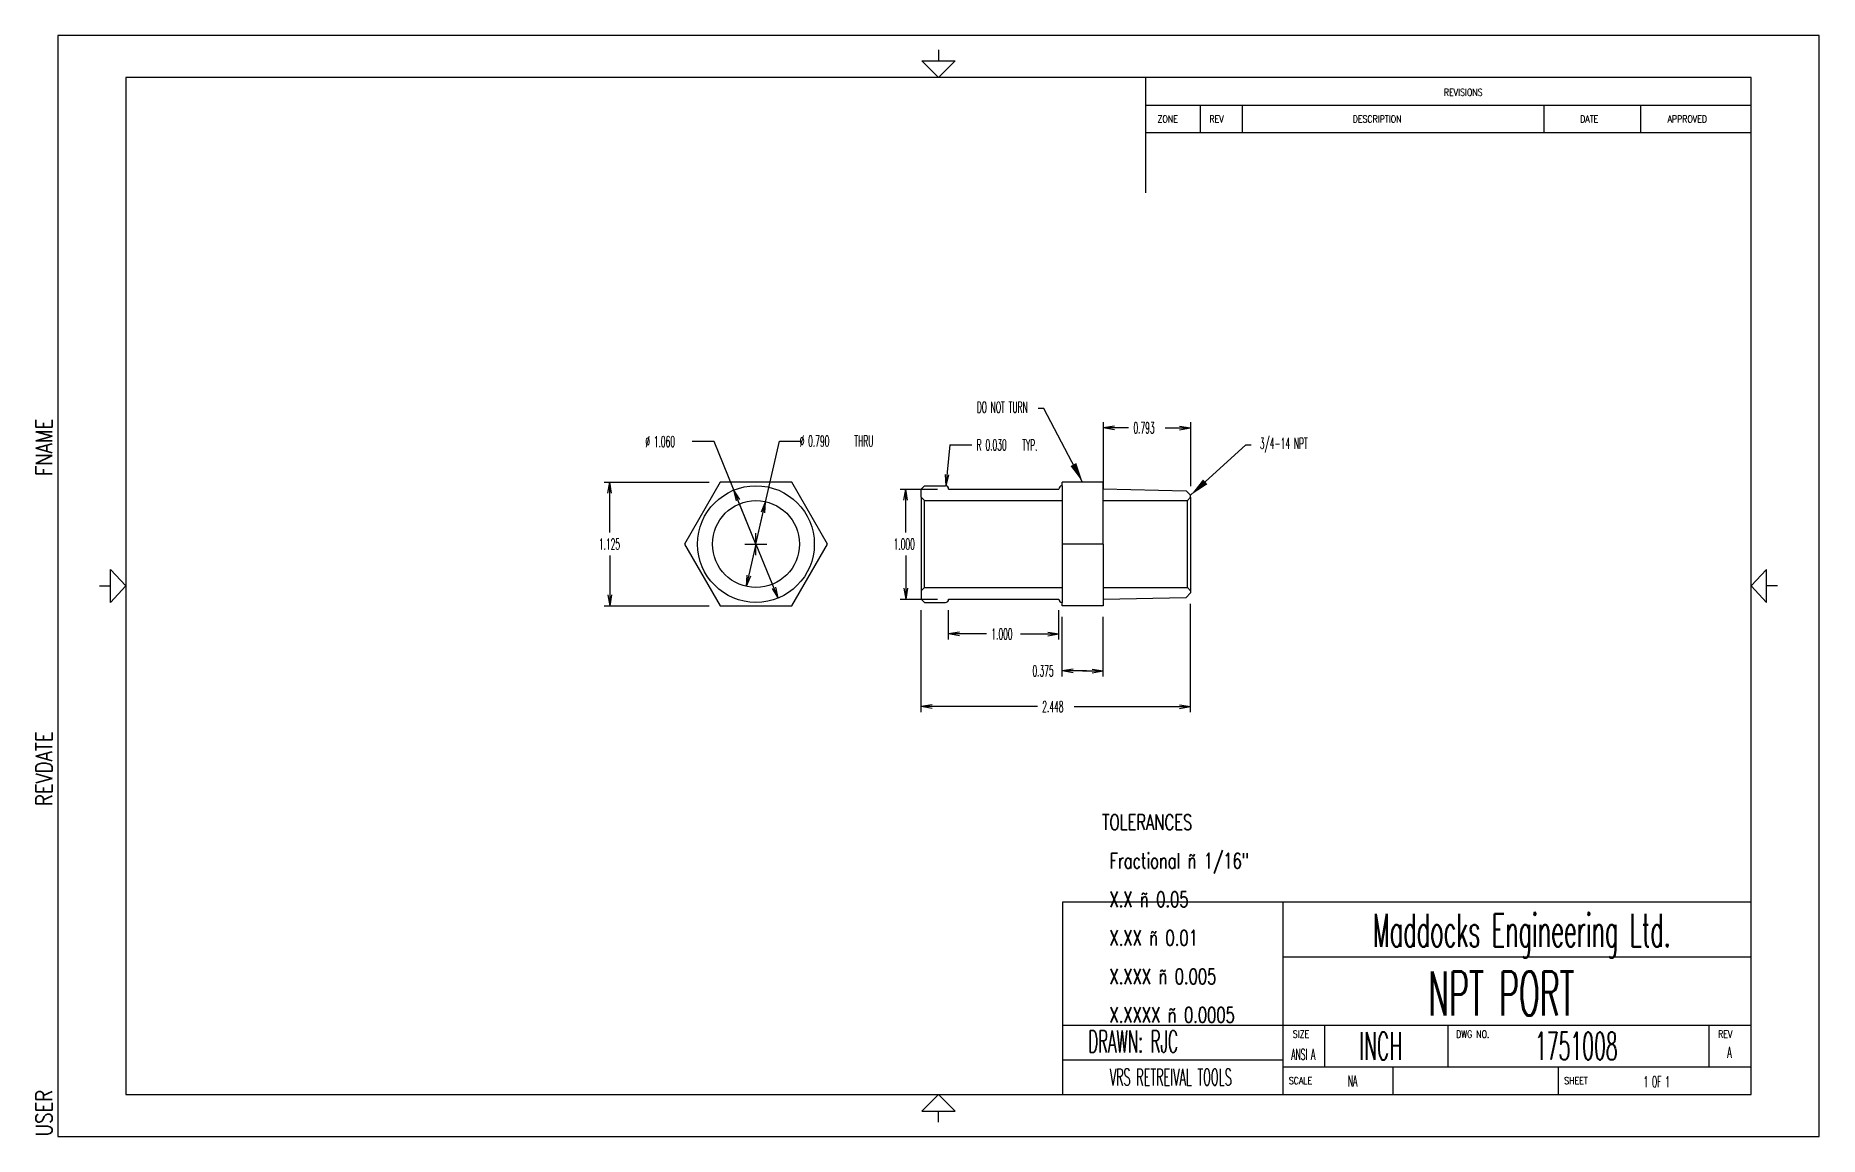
# Model space of a CAD drawing. Header units: inches. Extents: x -0.2 to 16, y 10 to 20.
import ezdxf
from ezdxf.enums import TextEntityAlignment as Align

# ---------------------------------------------------------------- set-up
doc = ezdxf.new("R2010")
doc.units = ezdxf.units.IN
doc.header["$MEASUREMENT"] = 0
doc.header["$PDMODE"] = 2
doc.header["$PDSIZE"] = 0.1
doc.linetypes.add('Continuous2', pattern=[0])
doc.layers.add('Title Block', color=1, linetype='Continuous')
doc.styles.add('MCStick_A0.500000_S0.000000', font='Simplex', dxfattribs={"width": 0.5})
doc.styles.add('MCStick_A0.700000_S0.000000', font='Simplex', dxfattribs={"width": 0.7})
doc.styles.add('MCStick_A0.800000_S0.000000', font='Simplex', dxfattribs={"width": 0.8})
doc.dimstyles.get("Standard").update_dxf_attribs({"dimtxt": 0.18, "dimasz": 0.18, "dimexe": 0.18, "dimexo": 0.0625, "dimgap": 0.09, "dimtad": 0, "dimtih": 1, "dimtoh": 1, "dimdec": 4, "dimzin": 0, "dimdsep": 46, "dimtxsty": 'Standard', "dimcen": 0.09, "dimadec": 0, "dimazin": 0, "dimtfac": 1, "dimtdec": 4, "dimtofl": 0, "dimtmove": 0, "dimatfit": 3, "dimfxl": 1, "dimtolj": 1, "dimtzin": 0, "dimarcsym": 0})

msp = doc.modelspace()

# ---------------------------------------------------------------- linework, layer by layer
at = {"color": 3, "linetype": 'Continuous2', "lineweight": -3, "true_color": 0x00ff00}
for p, q in [((9.497, 16.487), (9.497, 15.876)), ((9.497, 16.487), (9.497, 15.876)), ((9.597, 16.453), (9.497, 16.437)), ((9.597, 16.453), (9.497, 16.437)), ((9.597, 16.453), (9.497, 16.437)), ((9.597, 16.453), (9.497, 16.437)), ((9.597, 16.453), (9.497, 16.437)), ((9.597, 16.453), (9.497, 16.437)), ((9.597, 16.453), (9.497, 16.437)), ((9.597, 16.453), (9.497, 16.437)), ((9.597, 16.42), (9.497, 16.437)), ((9.727, 16.437), (9.497, 16.437)), ((9.597, 16.42), (9.497, 16.437)), ((9.597, 16.42), (9.497, 16.437)), ((9.597, 16.42), (9.497, 16.437)), ((9.597, 16.42), (9.497, 16.437)), ((9.727, 16.437), (9.497, 16.437)), ((9.597, 16.42), (9.497, 16.437)), ((9.597, 16.42), (9.497, 16.437)), ((9.597, 16.42), (9.497, 16.437)), ((10.06, 16.437), (10.29, 16.437)), ((10.06, 16.437), (10.29, 16.437)), ((10.19, 16.453), (10.29, 16.437)), ((10.19, 16.453), (10.29, 16.437)), ((10.19, 16.453), (10.29, 16.437)), ((10.19, 16.453), (10.29, 16.437)), ((10.19, 16.453), (10.29, 16.437)), ((10.19, 16.453), (10.29, 16.437)), ((10.19, 16.453), (10.29, 16.437)), ((10.19, 16.453), (10.29, 16.437)), ((10.19, 16.42), (10.29, 16.437)), ((10.19, 16.42), (10.29, 16.437)), ((10.19, 16.42), (10.29, 16.437)), ((10.19, 16.42), (10.29, 16.437)), ((10.19, 16.42), (10.29, 16.437)), ((10.19, 16.42), (10.29, 16.437)), ((10.19, 16.42), (10.29, 16.437)), ((10.19, 16.42), (10.29, 16.437)), ((10.29, 16.487), (10.29, 15.906)), ((10.29, 16.487), (10.29, 15.906)), ((5.963, 16.312), (5.763, 16.312)), ((5.963, 16.312), (5.763, 16.312)), ((6.342, 15.381), (5.963, 16.312)), ((6.342, 15.381), (5.963, 16.312)), ((6.342, 15.381), (6.556, 16.317)), ((6.342, 15.381), (6.556, 16.317)), ((6.556, 16.317), (6.756, 16.317)), ((6.556, 16.317), (6.756, 16.317)), ((8.103, 16.282), (8.065, 15.911)), ((8.103, 16.282), (8.065, 15.911)), ((8.103, 16.282), (8.303, 16.282)), ((8.103, 16.282), (8.303, 16.282)), ((4.964, 15.944), (5.917, 15.944)), ((4.964, 15.944), (5.917, 15.944)), ((4.997, 15.844), (5.014, 15.944)), ((4.997, 15.844), (5.014, 15.944)), ((4.997, 15.844), (5.014, 15.944)), ((4.997, 15.844), (5.014, 15.944)), ((4.997, 15.844), (5.014, 15.944)), ((4.997, 15.844), (5.014, 15.944)), ((4.997, 15.844), (5.014, 15.944)), ((4.997, 15.844), (5.014, 15.944)), ((5.03, 15.844), (5.014, 15.944)), ((5.03, 15.844), (5.014, 15.944)), ((5.014, 15.486), (5.014, 15.944)), ((5.03, 15.844), (5.014, 15.944)), ((5.03, 15.844), (5.014, 15.944)), ((5.03, 15.844), (5.014, 15.944)), ((5.03, 15.844), (5.014, 15.944)), ((5.014, 15.486), (5.014, 15.944)), ((5.03, 15.844), (5.014, 15.944)), ((5.03, 15.844), (5.014, 15.944)), ((6.017, 15.944), (5.692, 15.381)), ((6.667, 15.944), (6.017, 15.944)), ((6.991, 15.381), (6.667, 15.944)), ((7.653, 15.881), (7.992, 15.881)), ((7.653, 15.881), (7.992, 15.881)), ((7.686, 15.781), (7.703, 15.881)), ((7.686, 15.781), (7.703, 15.881)), ((7.686, 15.781), (7.703, 15.881)), ((7.686, 15.781), (7.703, 15.881)), ((7.686, 15.781), (7.703, 15.881)), ((7.686, 15.781), (7.703, 15.881)), ((7.686, 15.781), (7.703, 15.881)), ((7.686, 15.781), (7.703, 15.881)), ((7.719, 15.781), (7.703, 15.881)), ((7.719, 15.781), (7.703, 15.881)), ((7.703, 15.486), (7.703, 15.881)), ((7.719, 15.781), (7.703, 15.881)), ((7.719, 15.781), (7.703, 15.881)), ((7.719, 15.781), (7.703, 15.881)), ((7.719, 15.781), (7.703, 15.881)), ((7.703, 15.486), (7.703, 15.881)), ((7.719, 15.781), (7.703, 15.881)), ((7.719, 15.781), (7.703, 15.881)), ((7.842, 15.881), (7.872, 15.911)), ((7.842, 15.806), (7.842, 15.881)), ((7.872, 15.911), (8.062, 15.911)), ((8.059, 16.012), (8.065, 15.911)), ((8.059, 16.012), (8.065, 15.911)), ((8.092, 16.009), (8.065, 15.911)), ((8.092, 16.009), (8.065, 15.911)), ((8.092, 15.881), (9.092, 15.881)), ((9.497, 15.944), (9.122, 15.944)), ((9.122, 15.911), (9.122, 15.944)), ((9.122, 15.911), (9.122, 15.381)), ((9.497, 15.381), (9.497, 15.944)), ((9.497, 15.882), (10.25, 15.866)), ((6.342, 15.381), (6.142, 15.872)), ((6.195, 15.786), (6.142, 15.872)), ((6.164, 15.774), (6.142, 15.872)), ((6.195, 15.786), (6.142, 15.872)), ((6.164, 15.774), (6.142, 15.872)), ((6.342, 15.381), (6.142, 15.872)), ((6.195, 15.786), (6.142, 15.872)), ((6.164, 15.774), (6.142, 15.872)), ((6.195, 15.786), (6.142, 15.872)), ((6.164, 15.774), (6.142, 15.872)), ((6.342, 15.381), (6.43, 15.766)), ((6.342, 15.381), (6.43, 15.766)), ((6.391, 15.673), (6.43, 15.766)), ((6.391, 15.673), (6.43, 15.766)), ((6.391, 15.673), (6.43, 15.766)), ((6.391, 15.673), (6.43, 15.766)), ((6.424, 15.665), (6.43, 15.766)), ((6.424, 15.665), (6.43, 15.766)), ((6.424, 15.665), (6.43, 15.766)), ((6.424, 15.665), (6.43, 15.766)), ((7.872, 15.776), (7.842, 15.806)), ((7.842, 15.806), (7.842, 14.956)), ((7.872, 15.776), (9.122, 15.776)), ((7.872, 14.986), (7.872, 15.776)), ((9.497, 15.776), (10.26, 15.776)), ((10.25, 15.866), (10.29, 15.825)), ((10.26, 15.776), (10.29, 15.806)), ((10.26, 14.986), (10.26, 15.776)), ((10.29, 15.806), (10.29, 15.825)), ((10.29, 15.806), (10.29, 14.956)), ((5.014, 15.277), (5.014, 14.819)), ((5.014, 15.277), (5.014, 14.819)), ((5.692, 15.381), (6.017, 14.819)), ((6.342, 15.381), (6.254, 14.996)), ((6.342, 15.381), (6.254, 14.996)), ((6.342, 15.381), (6.541, 14.891)), ((6.342, 15.381), (6.541, 14.891)), ((6.667, 14.819), (6.991, 15.381)), ((7.703, 15.277), (7.703, 14.881)), ((7.703, 15.277), (7.703, 14.881)), ((9.497, 15.381), (9.122, 15.381)), ((9.122, 15.381), (9.122, 14.851)), ((9.497, 15.381), (9.497, 14.819)), ((6.26, 15.098), (6.254, 14.996)), ((6.26, 15.098), (6.254, 14.996)), ((6.26, 15.098), (6.254, 14.996)), ((6.26, 15.098), (6.254, 14.996)), ((6.292, 15.09), (6.254, 14.996)), ((6.292, 15.09), (6.254, 14.996)), ((6.292, 15.09), (6.254, 14.996)), ((6.292, 15.09), (6.254, 14.996)), ((4.997, 14.919), (5.014, 14.819)), ((4.997, 14.919), (5.014, 14.819)), ((4.997, 14.919), (5.014, 14.819)), ((4.997, 14.919), (5.014, 14.819)), ((4.997, 14.919), (5.014, 14.819)), ((4.997, 14.919), (5.014, 14.819)), ((4.997, 14.919), (5.014, 14.819)), ((4.997, 14.919), (5.014, 14.819)), ((5.03, 14.919), (5.014, 14.819)), ((5.03, 14.919), (5.014, 14.819)), ((5.03, 14.919), (5.014, 14.819)), ((5.03, 14.919), (5.014, 14.819)), ((5.03, 14.919), (5.014, 14.819)), ((5.03, 14.919), (5.014, 14.819)), ((5.03, 14.919), (5.014, 14.819)), ((5.03, 14.919), (5.014, 14.819)), ((6.488, 14.977), (6.541, 14.891)), ((6.488, 14.977), (6.541, 14.891)), ((6.488, 14.977), (6.541, 14.891)), ((6.488, 14.977), (6.541, 14.891)), ((6.519, 14.989), (6.541, 14.891)), ((6.519, 14.989), (6.541, 14.891)), ((6.519, 14.989), (6.541, 14.891)), ((6.519, 14.989), (6.541, 14.891)), ((7.686, 14.981), (7.703, 14.881)), ((7.686, 14.981), (7.703, 14.881)), ((7.686, 14.981), (7.703, 14.881)), ((7.686, 14.981), (7.703, 14.881)), ((7.686, 14.981), (7.703, 14.881)), ((7.686, 14.981), (7.703, 14.881)), ((7.686, 14.981), (7.703, 14.881)), ((7.686, 14.981), (7.703, 14.881)), ((7.719, 14.981), (7.703, 14.881)), ((7.719, 14.981), (7.703, 14.881)), ((7.719, 14.981), (7.703, 14.881)), ((7.719, 14.981), (7.703, 14.881)), ((7.719, 14.981), (7.703, 14.881)), ((7.719, 14.981), (7.703, 14.881)), ((7.719, 14.981), (7.703, 14.881)), ((7.719, 14.981), (7.703, 14.881)), ((7.872, 14.986), (7.842, 14.956)), ((7.842, 14.956), (7.842, 14.881)), ((7.872, 14.986), (9.122, 14.986)), ((9.497, 14.986), (10.26, 14.986)), ((10.25, 14.897), (10.29, 14.938)), ((10.26, 14.986), (10.29, 14.956)), ((10.29, 14.956), (10.29, 14.938)), ((4.964, 14.819), (5.917, 14.819)), ((4.964, 14.819), (5.917, 14.819)), ((6.017, 14.819), (6.667, 14.819)), ((7.653, 14.881), (7.992, 14.881)), ((7.653, 14.881), (7.992, 14.881)), ((7.842, 14.881), (7.872, 14.851)), ((7.842, 13.854), (7.842, 14.781)), ((7.842, 13.854), (7.842, 14.781)), ((7.872, 14.851), (8.062, 14.851)), ((8.092, 14.881), (9.092, 14.881)), ((8.092, 14.514), (8.092, 14.781)), ((8.092, 14.514), (8.092, 14.781)), ((9.092, 14.514), (9.092, 14.781)), ((9.092, 14.514), (9.092, 14.781)), ((9.122, 14.819), (9.122, 14.851)), ((9.497, 14.819), (9.122, 14.819)), ((9.497, 14.88), (10.25, 14.897)), ((10.29, 13.854), (10.29, 14.838)), ((10.29, 13.854), (10.29, 14.838)), ((8.192, 14.581), (8.092, 14.564)), ((8.192, 14.581), (8.092, 14.564)), ((8.192, 14.581), (8.092, 14.564)), ((8.192, 14.581), (8.092, 14.564)), ((8.192, 14.581), (8.092, 14.564)), ((8.192, 14.581), (8.092, 14.564)), ((8.192, 14.581), (8.092, 14.564)), ((8.192, 14.581), (8.092, 14.564)), ((8.992, 14.581), (9.092, 14.564)), ((8.992, 14.581), (9.092, 14.564)), ((8.992, 14.581), (9.092, 14.564)), ((8.992, 14.581), (9.092, 14.564)), ((8.992, 14.581), (9.092, 14.564)), ((8.992, 14.581), (9.092, 14.564)), ((8.992, 14.581), (9.092, 14.564)), ((8.992, 14.581), (9.092, 14.564)), ((9.122, 14.179), (9.122, 14.719)), ((9.122, 14.179), (9.122, 14.719)), ((9.497, 14.179), (9.497, 14.719)), ((9.497, 14.179), (9.497, 14.719)), ((8.192, 14.548), (8.092, 14.564)), ((8.437, 14.564), (8.092, 14.564)), ((8.192, 14.548), (8.092, 14.564)), ((8.192, 14.548), (8.092, 14.564)), ((8.192, 14.548), (8.092, 14.564)), ((8.192, 14.548), (8.092, 14.564)), ((8.437, 14.564), (8.092, 14.564)), ((8.192, 14.548), (8.092, 14.564)), ((8.192, 14.548), (8.092, 14.564)), ((8.192, 14.548), (8.092, 14.564)), ((8.746, 14.564), (9.092, 14.564)), ((8.746, 14.564), (9.092, 14.564)), ((8.992, 14.548), (9.092, 14.564)), ((8.992, 14.548), (9.092, 14.564)), ((8.992, 14.548), (9.092, 14.564)), ((8.992, 14.548), (9.092, 14.564)), ((8.992, 14.548), (9.092, 14.564)), ((8.992, 14.548), (9.092, 14.564)), ((8.992, 14.548), (9.092, 14.564)), ((8.992, 14.548), (9.092, 14.564)), ((9.222, 14.245), (9.122, 14.229)), ((9.222, 14.245), (9.122, 14.229)), ((9.222, 14.245), (9.122, 14.229)), ((9.222, 14.245), (9.122, 14.229)), ((9.222, 14.245), (9.122, 14.229)), ((9.222, 14.245), (9.122, 14.229)), ((9.222, 14.245), (9.122, 14.229)), ((9.222, 14.245), (9.122, 14.229)), ((9.222, 14.212), (9.122, 14.229)), ((9.309, 14.229), (9.122, 14.229)), ((9.222, 14.212), (9.122, 14.229)), ((9.222, 14.212), (9.122, 14.229)), ((9.222, 14.212), (9.122, 14.229)), ((9.222, 14.212), (9.122, 14.229)), ((9.309, 14.229), (9.122, 14.229)), ((9.222, 14.212), (9.122, 14.229)), ((9.222, 14.212), (9.122, 14.229)), ((9.222, 14.212), (9.122, 14.229)), ((9.343, 14.229), (9.143, 14.229)), ((9.343, 14.229), (9.143, 14.229)), ((9.309, 14.229), (9.343, 14.229)), ((9.309, 14.229), (9.497, 14.229)), ((9.309, 14.229), (9.343, 14.229)), ((9.309, 14.229), (9.497, 14.229)), ((9.397, 14.245), (9.497, 14.229)), ((9.397, 14.245), (9.497, 14.229)), ((9.397, 14.245), (9.497, 14.229)), ((9.397, 14.245), (9.497, 14.229)), ((9.397, 14.245), (9.497, 14.229)), ((9.397, 14.245), (9.497, 14.229)), ((9.397, 14.245), (9.497, 14.229)), ((9.397, 14.245), (9.497, 14.229)), ((9.397, 14.212), (9.497, 14.229)), ((9.397, 14.212), (9.497, 14.229)), ((9.397, 14.212), (9.497, 14.229)), ((9.397, 14.212), (9.497, 14.229)), ((9.397, 14.212), (9.497, 14.229)), ((9.397, 14.212), (9.497, 14.229)), ((9.397, 14.212), (9.497, 14.229)), ((9.397, 14.212), (9.497, 14.229)), ((7.942, 13.92), (7.842, 13.904)), ((7.942, 13.92), (7.842, 13.904)), ((7.942, 13.92), (7.842, 13.904)), ((7.942, 13.92), (7.842, 13.904)), ((7.942, 13.92), (7.842, 13.904)), ((7.942, 13.92), (7.842, 13.904)), ((7.942, 13.92), (7.842, 13.904)), ((7.942, 13.92), (7.842, 13.904)), ((7.942, 13.887), (7.842, 13.904)), ((8.899, 13.904), (7.842, 13.904)), ((7.942, 13.887), (7.842, 13.904)), ((7.942, 13.887), (7.842, 13.904)), ((7.942, 13.887), (7.842, 13.904)), ((7.942, 13.887), (7.842, 13.904)), ((8.899, 13.904), (7.842, 13.904)), ((7.942, 13.887), (7.842, 13.904)), ((7.942, 13.887), (7.842, 13.904)), ((7.942, 13.887), (7.842, 13.904)), ((9.233, 13.904), (10.29, 13.904)), ((9.233, 13.904), (10.29, 13.904)), ((10.19, 13.92), (10.29, 13.904)), ((10.19, 13.92), (10.29, 13.904)), ((10.19, 13.92), (10.29, 13.904)), ((10.19, 13.92), (10.29, 13.904)), ((10.19, 13.92), (10.29, 13.904)), ((10.19, 13.92), (10.29, 13.904)), ((10.19, 13.92), (10.29, 13.904)), ((10.19, 13.92), (10.29, 13.904)), ((10.19, 13.887), (10.29, 13.904)), ((10.19, 13.887), (10.29, 13.904)), ((10.19, 13.887), (10.29, 13.904)), ((10.19, 13.887), (10.29, 13.904)), ((10.19, 13.887), (10.29, 13.904)), ((10.19, 13.887), (10.29, 13.904)), ((10.19, 13.887), (10.29, 13.904)), ((10.19, 13.887), (10.29, 13.904))]:
    msp.add_line(p, q, dxfattribs=at)
for radius in [0.53, 0.395]:
    msp.add_circle((6.342, 15.381), radius, dxfattribs=at)
for centre, start, end in [((8.062, 15.881), 360, 90), ((9.122, 15.881), 90, 180), ((8.062, 14.881), 270, 0), ((9.122, 14.881), 180, 270), ((9.122, 14.881), 180, 270)]:
    msp.add_arc(centre, 0.03, start, end, dxfattribs=at)
msp.add_point((6.342, 15.381), dxfattribs=at)
at = {"layer": 'Title Block', "color": 7, "linetype": 'Continuous2', "lineweight": -3, "true_color": 0xffffff}
for p, q in [((16, 20), (0, 20)), ((0, 20), (0, 10)), ((16, 20), (0, 20)), ((0, 20), (0, 10)), ((16, 10), (16, 20)), ((16, 10), (16, 20)), ((7.85, 19.77), (8.15, 19.77)), ((7.85, 19.77), (8, 19.62)), ((7.85, 19.77), (8.15, 19.77)), ((7.85, 19.77), (8, 19.62)), ((8, 19.87), (8, 19.77)), ((8, 19.87), (8, 19.77)), ((8.15, 19.77), (8, 19.62)), ((8.15, 19.77), (8, 19.62)), ((15.38, 19.62), (0.62, 19.62)), ((0.62, 19.62), (0.62, 10.38)), ((15.38, 19.62), (0.62, 19.62)), ((0.62, 19.62), (0.62, 10.38)), ((9.88, 19.62), (9.88, 18.573)), ((9.88, 19.62), (9.88, 18.573)), ((15.38, 10.38), (15.38, 19.62)), ((15.38, 10.38), (15.38, 19.62)), ((9.88, 19.37), (15.38, 19.37)), ((9.88, 19.37), (15.38, 19.37)), ((10.38, 19.12), (10.38, 19.37)), ((10.38, 19.12), (10.38, 19.37)), ((10.76, 19.12), (10.76, 19.37)), ((10.76, 19.12), (10.76, 19.37)), ((13.5, 19.12), (13.5, 19.37)), ((13.5, 19.12), (13.5, 19.37)), ((14.38, 19.12), (14.38, 19.37)), ((14.38, 19.12), (14.38, 19.37)), ((9.88, 19.12), (15.38, 19.12)), ((9.88, 19.12), (15.38, 19.12)), ((0.48, 14.85), (0.48, 15.15)), ((0.48, 15.15), (0.62, 15)), ((0.48, 14.85), (0.48, 15.15)), ((0.48, 15.15), (0.62, 15)), ((15.52, 15.15), (15.38, 15)), ((15.52, 15.15), (15.38, 15)), ((15.52, 14.85), (15.52, 15.15)), ((15.52, 14.85), (15.52, 15.15)), ((0.38, 15), (0.48, 15)), ((0.38, 15), (0.48, 15)), ((0.48, 14.85), (0.62, 15)), ((0.48, 14.85), (0.62, 15)), ((15.52, 14.85), (15.38, 15)), ((15.52, 14.85), (15.38, 15)), ((15.62, 15), (15.52, 15)), ((15.62, 15), (15.52, 15)), ((9.13, 12.13), (15.38, 12.13)), ((9.13, 10.38), (9.13, 12.13)), ((9.13, 12.13), (15.38, 12.13)), ((9.13, 10.38), (9.13, 12.13)), ((11.13, 10.38), (11.13, 12.13)), ((11.13, 10.38), (11.13, 12.13)), ((11.13, 11.63), (15.38, 11.63)), ((11.13, 11.63), (15.38, 11.63)), ((9.13, 11.01), (15.38, 11.01)), ((9.13, 11.01), (15.38, 11.01)), ((11.51, 10.63), (11.51, 11.01)), ((11.51, 10.63), (11.51, 11.01)), ((12.63, 10.63), (12.63, 11.01)), ((12.63, 10.63), (12.63, 11.01)), ((15, 10.63), (15, 11.01)), ((15, 10.63), (15, 11.01)), ((9.13, 10.695), (11.13, 10.695)), ((9.13, 10.695), (11.13, 10.695)), ((11.13, 10.63), (15.38, 10.63)), ((11.13, 10.63), (15.38, 10.63)), ((12.13, 10.38), (12.13, 10.63)), ((12.13, 10.38), (12.13, 10.63)), ((13.63, 10.38), (13.63, 10.63)), ((13.63, 10.38), (13.63, 10.63)), ((0.62, 10.38), (15.38, 10.38)), ((0.62, 10.38), (15.38, 10.38)), ((7.85, 10.23), (8, 10.38)), ((7.85, 10.23), (8, 10.38)), ((8.15, 10.23), (8, 10.38)), ((8.15, 10.23), (8, 10.38)), ((7.85, 10.23), (8.15, 10.23)), ((7.85, 10.23), (8.15, 10.23)), ((8, 10.13), (8, 10.23)), ((8, 10.13), (8, 10.23)), ((0, 10), (16, 10)), ((0, 10), (16, 10))]:
    msp.add_line(p, q, dxfattribs=at)

# ---------------------------------------------------------------- texts
at = {"color": 3, "linetype": 'Continuous2', "lineweight": -3, "true_color": 0x00ff00, "style": 'MCStick_A0.500000_S0.000000', "width": 0.5}
for s, height, p in [('DO NOT TURN', 0.1, (8.579, 16.624)), ('THRU', 0.1, (7.322, 16.316)), ('3/4-14 NPT', 0.1, (11.136, 16.295)), ('TYP.', 0.1, (8.829, 16.28)), ('Maddocks Engineering Ltd.', 0.3, (13.298, 11.871)), ('Maddocks Engineering Ltd.', 0.3, (13.298, 11.871)), ('NPT PORT', 0.4, (13.113, 11.299)), ('DRAWN: RJC', 0.2, (9.767, 10.862)), ('DRAWN: RJC', 0.2, (9.767, 10.862)), ('INCH', 0.25, (12.017, 10.82)), ('1751008', 0.25, (13.793, 10.82)), ('ANSI A', 0.1, (11.313, 10.745)), ('ANSI A', 0.1, (11.313, 10.745)), ('A', 0.1, (15.184, 10.763)), ('A', 0.1, (15.184, 10.763)), ('VRS RETREIVAL TOOLS', 0.15, (10.109, 10.538)), ('VRS RETREIVAL TOOLS', 0.15, (10.109, 10.538)), ('NA', 0.1, (11.761, 10.502)), ('NA', 0.1, (11.761, 10.502)), ('1 OF 1', 0.1, (14.523, 10.496)), ('1 OF 1', 0.1, (14.523, 10.496))]:
    msp.add_text(s, height=height, dxfattribs=at).set_placement(p, align=Align.MIDDLE_CENTER)
at = {"color": 3, "linetype": 'Continuous2', "lineweight": -3, "true_color": 0x00ff00, "style": 'MCStick_A0.800000_S0.000000', "width": 0.8}
for s, p in [('FNAME', (-0.05, 16)), ('FNAME', (-0.05, 16)), ('FNAME', (-0.05, 16)), ('FNAME', (-0.05, 16)), ('REVDATE', (-0.05, 13)), ('REVDATE', (-0.05, 13)), ('REVDATE', (-0.05, 13)), ('REVDATE', (-0.05, 13)), ('USER', (-0.05, 10)), ('USER', (-0.05, 10)), ('USER', (-0.05, 10)), ('USER', (-0.05, 10))]:
    msp.add_text(s, height=0.15, rotation=90, dxfattribs=at).set_placement(p)
at = {"color": 3, "linetype": 'Continuous2', "lineweight": -3, "true_color": 0x00ff00, "style": 'MCStick_A0.500000_S0.000000', "width": 0.5}
for s, p in [('%%C 1.060', (5.337, 16.262)), ('%%C 1.060', (5.337, 16.262)), ('%%C 0.790', (6.739, 16.267)), ('%%C 0.790', (6.739, 16.267)), ('0.793', (9.77, 16.387)), ('0.793', (9.77, 16.387)), ('R 0.030', (8.347, 16.232)), ('R 0.030', (8.347, 16.232)), ('1.125', (4.915, 15.331)), ('1.125', (4.915, 15.331)), ('1.000', (7.592, 15.331)), ('1.000', (7.592, 15.331)), ('1.000', (8.48, 14.514)), ('1.000', (8.48, 14.514)), ('0.375', (8.853, 14.179)), ('0.375', (8.853, 14.179)), ('2.448', (8.942, 13.854)), ('2.448', (8.942, 13.854))]:
    msp.add_text(s, height=0.1, dxfattribs=at).set_placement(p)
at = {"color": 3, "linetype": 'Continuous2', "lineweight": -3, "true_color": 0x00ff00, "insert": (9.486, 11.033), "char_height": 0.14, "width": 1.87053, "attachment_point": 7, "line_spacing_factor": 0.75, "style": 'MCStick_A0.700000_S0.000000'}
msp.add_mtext('TOLERANCES^M\\P Fractional ñ 1/16"^M\\P X.X ñ 0.05^M\\P X.XX ñ 0.01^M\\P X.XXX ñ 0.005^M\\P X.XXXX ñ 0.0005', dxfattribs=at)
at = {"layer": 'Title Block', "color": 7, "linetype": 'Continuous2', "lineweight": -3, "true_color": 0xffffff, "style": 'MCStick_A0.800000_S0.000000', "width": 0.8}
for s, p in [('REVISIONS', (12.59, 19.453)), ('REVISIONS', (12.59, 19.453)), ('ZONE', (9.989, 19.21)), ('ZONE', (9.989, 19.21)), ('REV', (10.46, 19.21)), ('REV', (10.46, 19.21)), ('DESCRIPTION', (11.762, 19.21)), ('DESCRIPTION', (11.762, 19.21)), ('DATE', (13.828, 19.21)), ('DATE', (13.828, 19.21)), ('APPROVED', (14.621, 19.21)), ('APPROVED', (14.621, 19.21)), ('SIZE', (11.218, 10.896)), ('SIZE', (11.218, 10.896)), ('DWG NO.', (12.701, 10.896)), ('DWG NO.', (12.701, 10.896)), ('REV', (15.081, 10.896)), ('REV', (15.081, 10.896)), ('SCALE', (11.182, 10.473)), ('SCALE', (11.182, 10.473)), ('SHEET', (13.683, 10.473)), ('SHEET', (13.683, 10.473))]:
    msp.add_text(s, height=0.065, dxfattribs=at).set_placement(p)

# ---------------------------------------------------------------- leaders
at = {"color": 3, "linetype": 'Continuous2', "lineweight": -3, "true_color": 0x00ff00}
for points in [[(9.309, 15.944), (8.956, 16.613), (8.906, 16.613)], [(10.29, 15.825), (10.791, 16.284), (10.841, 16.284)]]:
    msp.add_leader(points, dimstyle='Standard', dxfattribs=at)

doc.saveas('drawing.dxf')
